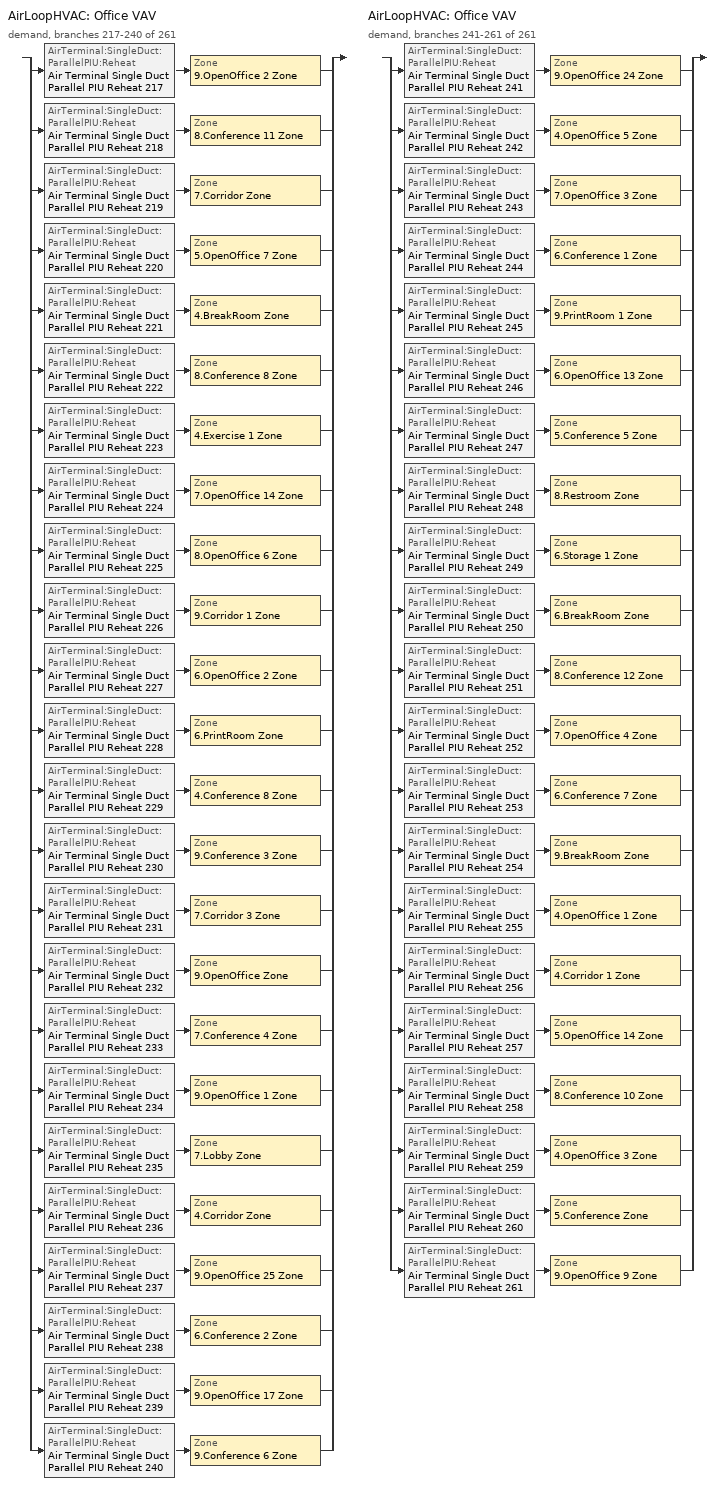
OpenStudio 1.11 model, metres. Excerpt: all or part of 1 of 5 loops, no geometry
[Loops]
AirLoopHVAC 'Office VAV'
 demand, branches 217-240 of 261: split
  | AirTerminal:SingleDuct:ParallelPIU:Reheat 'Air Terminal Single Duct Parallel PIU Reheat 217' > Zone '9.OpenOffice 2 Zone'
  | AirTerminal:SingleDuct:ParallelPIU:Reheat 'Air Terminal Single Duct Parallel PIU Reheat 218' > Zone '8.Conference 11 Zone'
  | AirTerminal:SingleDuct:ParallelPIU:Reheat 'Air Terminal Single Duct Parallel PIU Reheat 219' > Zone '7.Corridor Zone'
  | AirTerminal:SingleDuct:ParallelPIU:Reheat 'Air Terminal Single Duct Parallel PIU Reheat 220' > Zone '5.OpenOffice 7 Zone'
  | AirTerminal:SingleDuct:ParallelPIU:Reheat 'Air Terminal Single Duct Parallel PIU Reheat 221' > Zone '4.BreakRoom Zone'
  | AirTerminal:SingleDuct:ParallelPIU:Reheat 'Air Terminal Single Duct Parallel PIU Reheat 222' > Zone '8.Conference 8 Zone'
  | AirTerminal:SingleDuct:ParallelPIU:Reheat 'Air Terminal Single Duct Parallel PIU Reheat 223' > Zone '4.Exercise 1 Zone'
  | AirTerminal:SingleDuct:ParallelPIU:Reheat 'Air Terminal Single Duct Parallel PIU Reheat 224' > Zone '7.OpenOffice 14 Zone'
  | AirTerminal:SingleDuct:ParallelPIU:Reheat 'Air Terminal Single Duct Parallel PIU Reheat 225' > Zone '8.OpenOffice 6 Zone'
  | AirTerminal:SingleDuct:ParallelPIU:Reheat 'Air Terminal Single Duct Parallel PIU Reheat 226' > Zone '9.Corridor 1 Zone'
  | AirTerminal:SingleDuct:ParallelPIU:Reheat 'Air Terminal Single Duct Parallel PIU Reheat 227' > Zone '6.OpenOffice 2 Zone'
  | AirTerminal:SingleDuct:ParallelPIU:Reheat 'Air Terminal Single Duct Parallel PIU Reheat 228' > Zone '6.PrintRoom Zone'
  | AirTerminal:SingleDuct:ParallelPIU:Reheat 'Air Terminal Single Duct Parallel PIU Reheat 229' > Zone '4.Conference 8 Zone'
  | AirTerminal:SingleDuct:ParallelPIU:Reheat 'Air Terminal Single Duct Parallel PIU Reheat 230' > Zone '9.Conference 3 Zone'
  | AirTerminal:SingleDuct:ParallelPIU:Reheat 'Air Terminal Single Duct Parallel PIU Reheat 231' > Zone '7.Corridor 3 Zone'
  | AirTerminal:SingleDuct:ParallelPIU:Reheat 'Air Terminal Single Duct Parallel PIU Reheat 232' > Zone '9.OpenOffice Zone'
  | AirTerminal:SingleDuct:ParallelPIU:Reheat 'Air Terminal Single Duct Parallel PIU Reheat 233' > Zone '7.Conference 4 Zone'
  | AirTerminal:SingleDuct:ParallelPIU:Reheat 'Air Terminal Single Duct Parallel PIU Reheat 234' > Zone '9.OpenOffice 1 Zone'
  | AirTerminal:SingleDuct:ParallelPIU:Reheat 'Air Terminal Single Duct Parallel PIU Reheat 235' > Zone '7.Lobby Zone'
  | AirTerminal:SingleDuct:ParallelPIU:Reheat 'Air Terminal Single Duct Parallel PIU Reheat 236' > Zone '4.Corridor Zone'
  | AirTerminal:SingleDuct:ParallelPIU:Reheat 'Air Terminal Single Duct Parallel PIU Reheat 237' > Zone '9.OpenOffice 25 Zone'
  | AirTerminal:SingleDuct:ParallelPIU:Reheat 'Air Terminal Single Duct Parallel PIU Reheat 238' > Zone '6.Conference 2 Zone'
  | AirTerminal:SingleDuct:ParallelPIU:Reheat 'Air Terminal Single Duct Parallel PIU Reheat 239' > Zone '9.OpenOffice 17 Zone'
  | AirTerminal:SingleDuct:ParallelPIU:Reheat 'Air Terminal Single Duct Parallel PIU Reheat 240' > Zone '9.Conference 6 Zone'
AirLoopHVAC 'Office VAV'
 demand, branches 241-261 of 261: split
  | AirTerminal:SingleDuct:ParallelPIU:Reheat 'Air Terminal Single Duct Parallel PIU Reheat 241' > Zone '9.OpenOffice 24 Zone'
  | AirTerminal:SingleDuct:ParallelPIU:Reheat 'Air Terminal Single Duct Parallel PIU Reheat 242' > Zone '4.OpenOffice 5 Zone'
  | AirTerminal:SingleDuct:ParallelPIU:Reheat 'Air Terminal Single Duct Parallel PIU Reheat 243' > Zone '7.OpenOffice 3 Zone'
  | AirTerminal:SingleDuct:ParallelPIU:Reheat 'Air Terminal Single Duct Parallel PIU Reheat 244' > Zone '6.Conference 1 Zone'
  | AirTerminal:SingleDuct:ParallelPIU:Reheat 'Air Terminal Single Duct Parallel PIU Reheat 245' > Zone '9.PrintRoom 1 Zone'
  | AirTerminal:SingleDuct:ParallelPIU:Reheat 'Air Terminal Single Duct Parallel PIU Reheat 246' > Zone '6.OpenOffice 13 Zone'
  | AirTerminal:SingleDuct:ParallelPIU:Reheat 'Air Terminal Single Duct Parallel PIU Reheat 247' > Zone '5.Conference 5 Zone'
  | AirTerminal:SingleDuct:ParallelPIU:Reheat 'Air Terminal Single Duct Parallel PIU Reheat 248' > Zone '8.Restroom Zone'
  | AirTerminal:SingleDuct:ParallelPIU:Reheat 'Air Terminal Single Duct Parallel PIU Reheat 249' > Zone '6.Storage 1 Zone'
  | AirTerminal:SingleDuct:ParallelPIU:Reheat 'Air Terminal Single Duct Parallel PIU Reheat 250' > Zone '6.BreakRoom Zone'
  | AirTerminal:SingleDuct:ParallelPIU:Reheat 'Air Terminal Single Duct Parallel PIU Reheat 251' > Zone '8.Conference 12 Zone'
  | AirTerminal:SingleDuct:ParallelPIU:Reheat 'Air Terminal Single Duct Parallel PIU Reheat 252' > Zone '7.OpenOffice 4 Zone'
  | AirTerminal:SingleDuct:ParallelPIU:Reheat 'Air Terminal Single Duct Parallel PIU Reheat 253' > Zone '6.Conference 7 Zone'
  | AirTerminal:SingleDuct:ParallelPIU:Reheat 'Air Terminal Single Duct Parallel PIU Reheat 254' > Zone '9.BreakRoom Zone'
  | AirTerminal:SingleDuct:ParallelPIU:Reheat 'Air Terminal Single Duct Parallel PIU Reheat 255' > Zone '4.OpenOffice 1 Zone'
  | AirTerminal:SingleDuct:ParallelPIU:Reheat 'Air Terminal Single Duct Parallel PIU Reheat 256' > Zone '4.Corridor 1 Zone'
  | AirTerminal:SingleDuct:ParallelPIU:Reheat 'Air Terminal Single Duct Parallel PIU Reheat 257' > Zone '5.OpenOffice 14 Zone'
  | AirTerminal:SingleDuct:ParallelPIU:Reheat 'Air Terminal Single Duct Parallel PIU Reheat 258' > Zone '8.Conference 10 Zone'
  | AirTerminal:SingleDuct:ParallelPIU:Reheat 'Air Terminal Single Duct Parallel PIU Reheat 259' > Zone '4.OpenOffice 3 Zone'
  | AirTerminal:SingleDuct:ParallelPIU:Reheat 'Air Terminal Single Duct Parallel PIU Reheat 260' > Zone '5.Conference Zone'
  | AirTerminal:SingleDuct:ParallelPIU:Reheat 'Air Terminal Single Duct Parallel PIU Reheat 261' > Zone '9.OpenOffice 9 Zone'
[Sizing:Zone] Zone Cooling Design Supply Air Temperature Input Method=SupplyAirTemperature; Zone Cooling Design Supply Air Temperature {C}=14; Zone Cooling Design Supply Air Temperature Difference {deltaC}=11.11; Zone Heating Design Supply Air Temperature Input Method=SupplyAirTemperature; Zone Heating Design Supply Air Temperature {C}=40; Zone Heating Design Supply Air Temperature Difference {deltaC}=11.11; Zone Cooling Design Supply Air Humidity Ratio {kg-H2O/kg-air}=0.0085; Zone Heating Design Supply Air Humidity Ratio {kg-H2O/kg-air}=0.008; Cooling Design Air Flow Method=DesignDay; Heating Design Air Flow Method=DesignDay; Account for Dedicated Outdoor Air System=No; Dedicated Outdoor Air System Control Strategy=NeutralSupplyAir; Dedicated Outdoor Air Low Setpoint Temperature for Design {C}=Autosize; Dedicated Outdoor Air High Setpoint Temperature for Design {C}=Autosize
9.OpenOffice Zone; 7.Corridor Zone; 9.OpenOffice 1 Zone; 9.OpenOffice 2 Zone; 6.OpenOffice 2 Zone; 6.Conference 1 Zone; 5.Conference Zone; 7.OpenOffice 3 Zone; 4.Corridor Zone; 7.OpenOffice 4 Zone; 9.Conference 3 Zone; 4.OpenOffice 1 Zone; 4.Corridor 1 Zone; 9.OpenOffice 9 Zone; 8.OpenOffice 6 Zone; 9.BreakRoom Zone; 9.Corridor 1 Zone; 6.BreakRoom Zone; 6.Conference 2 Zone; 4.BreakRoom Zone; 4.OpenOffice 3 Zone; 5.Conference 5 Zone; 9.PrintRoom 1 Zone; 7.Lobby Zone; 4.OpenOffice 5 Zone; 6.OpenOffice 13 Zone; 5.OpenOffice 7 Zone; 4.Exercise 1 Zone; 7.Corridor 3 Zone; 9.OpenOffice 17 Zone; 8.Conference 8 Zone; 4.Conference 8 Zone; 7.OpenOffice 14 Zone; 6.Storage 1 Zone; 7.Conference 4 Zone; 6.Conference 7 Zone; 6.PrintRoom Zone; 9.Conference 6 Zone; 8.Restroom Zone; 8.Conference 10 Zone; 9.OpenOffice 24 Zone; 8.Conference 11 Zone; 5.OpenOffice 14 Zone; 9.OpenOffice 25 Zone; 8.Conference 12 Zone
[Zone equipment]
9.OpenOffice Zone: Air Terminal Single Duct Parallel PIU Reheat 232
7.Corridor Zone: Air Terminal Single Duct Parallel PIU Reheat 219
9.OpenOffice 1 Zone: Air Terminal Single Duct Parallel PIU Reheat 234
9.OpenOffice 2 Zone: Air Terminal Single Duct Parallel PIU Reheat 217
6.OpenOffice 2 Zone: Air Terminal Single Duct Parallel PIU Reheat 227
6.Conference 1 Zone: Air Terminal Single Duct Parallel PIU Reheat 244
5.Conference Zone: Air Terminal Single Duct Parallel PIU Reheat 260
7.OpenOffice 3 Zone: Air Terminal Single Duct Parallel PIU Reheat 243
4.Corridor Zone: Air Terminal Single Duct Parallel PIU Reheat 236
7.OpenOffice 4 Zone: Air Terminal Single Duct Parallel PIU Reheat 252
9.Conference 3 Zone: Air Terminal Single Duct Parallel PIU Reheat 230
4.OpenOffice 1 Zone: Air Terminal Single Duct Parallel PIU Reheat 255
4.Corridor 1 Zone: Air Terminal Single Duct Parallel PIU Reheat 256
9.OpenOffice 9 Zone: Air Terminal Single Duct Parallel PIU Reheat 261
8.OpenOffice 6 Zone: Air Terminal Single Duct Parallel PIU Reheat 225
9.BreakRoom Zone: Air Terminal Single Duct Parallel PIU Reheat 254
9.Corridor 1 Zone: Air Terminal Single Duct Parallel PIU Reheat 226
6.BreakRoom Zone: Air Terminal Single Duct Parallel PIU Reheat 250
6.Conference 2 Zone: Air Terminal Single Duct Parallel PIU Reheat 238
4.BreakRoom Zone: Air Terminal Single Duct Parallel PIU Reheat 221
4.OpenOffice 3 Zone: Air Terminal Single Duct Parallel PIU Reheat 259
5.Conference 5 Zone: Air Terminal Single Duct Parallel PIU Reheat 247
9.PrintRoom 1 Zone: Air Terminal Single Duct Parallel PIU Reheat 245
7.Lobby Zone: Air Terminal Single Duct Parallel PIU Reheat 235
4.OpenOffice 5 Zone: Air Terminal Single Duct Parallel PIU Reheat 242
6.OpenOffice 13 Zone: Air Terminal Single Duct Parallel PIU Reheat 246
5.OpenOffice 7 Zone: Air Terminal Single Duct Parallel PIU Reheat 220
4.Exercise 1 Zone: Air Terminal Single Duct Parallel PIU Reheat 223
7.Corridor 3 Zone: Air Terminal Single Duct Parallel PIU Reheat 231
9.OpenOffice 17 Zone: Air Terminal Single Duct Parallel PIU Reheat 239
8.Conference 8 Zone: Air Terminal Single Duct Parallel PIU Reheat 222
4.Conference 8 Zone: Air Terminal Single Duct Parallel PIU Reheat 229
7.OpenOffice 14 Zone: Air Terminal Single Duct Parallel PIU Reheat 224
6.Storage 1 Zone: Air Terminal Single Duct Parallel PIU Reheat 249
7.Conference 4 Zone: Air Terminal Single Duct Parallel PIU Reheat 233
6.Conference 7 Zone: Air Terminal Single Duct Parallel PIU Reheat 253
6.PrintRoom Zone: Air Terminal Single Duct Parallel PIU Reheat 228
9.Conference 6 Zone: Air Terminal Single Duct Parallel PIU Reheat 240
8.Restroom Zone: Air Terminal Single Duct Parallel PIU Reheat 248
8.Conference 10 Zone: Air Terminal Single Duct Parallel PIU Reheat 258
9.OpenOffice 24 Zone: Air Terminal Single Duct Parallel PIU Reheat 241
8.Conference 11 Zone: Air Terminal Single Duct Parallel PIU Reheat 218
5.OpenOffice 14 Zone: Air Terminal Single Duct Parallel PIU Reheat 257
9.OpenOffice 25 Zone: Air Terminal Single Duct Parallel PIU Reheat 237
8.Conference 12 Zone: Air Terminal Single Duct Parallel PIU Reheat 251
[Fan:ConstantVolume] Availability Schedule=Min OA Sch; Pressure Rise {Pa}=311.25; Maximum Flow Rate {m3/s}=AutoSize
Fan Constant Volume 267; Fan Constant Volume 268; Fan Constant Volume 269; Fan Constant Volume 270; Fan Constant Volume 271; Fan Constant Volume 272; Fan Constant Volume 273; Fan Constant Volume 274; Fan Constant Volume 275; Fan Constant Volume 276; Fan Constant Volume 277; Fan Constant Volume 278; Fan Constant Volume 279; Fan Constant Volume 280; Fan Constant Volume 281; Fan Constant Volume 282; Fan Constant Volume 283; Fan Constant Volume 284; Fan Constant Volume 285; Fan Constant Volume 286; Fan Constant Volume 287; Fan Constant Volume 288; Fan Constant Volume 289; Fan Constant Volume 290; Fan Constant Volume 291; Fan Constant Volume 292; Fan Constant Volume 293; Fan Constant Volume 294; Fan Constant Volume 295; Fan Constant Volume 296; Fan Constant Volume 297; Fan Constant Volume 298; Fan Constant Volume 299; Fan Constant Volume 300; Fan Constant Volume 301; Fan Constant Volume 302; Fan Constant Volume 303; Fan Constant Volume 304; Fan Constant Volume 305; Fan Constant Volume 306; Fan Constant Volume 307; Fan Constant Volume 308; Fan Constant Volume 309; Fan Constant Volume 310; Fan Constant Volume 311
[Coil:Heating:Electric] Availability Schedule=Always On Discrete
Coil Heating Electric 217; Coil Heating Electric 218; Coil Heating Electric 219; Coil Heating Electric 220; Coil Heating Electric 221; Coil Heating Electric 222; Coil Heating Electric 223; Coil Heating Electric 224; Coil Heating Electric 225; Coil Heating Electric 226; Coil Heating Electric 227; Coil Heating Electric 228; Coil Heating Electric 229; Coil Heating Electric 230; Coil Heating Electric 231; Coil Heating Electric 232; Coil Heating Electric 233; Coil Heating Electric 234; Coil Heating Electric 235; Coil Heating Electric 236; Coil Heating Electric 237; Coil Heating Electric 238; Coil Heating Electric 239; Coil Heating Electric 240; Coil Heating Electric 241; Coil Heating Electric 242; Coil Heating Electric 243; Coil Heating Electric 244; Coil Heating Electric 245; Coil Heating Electric 246; Coil Heating Electric 247; Coil Heating Electric 248; Coil Heating Electric 249; Coil Heating Electric 250; Coil Heating Electric 251; Coil Heating Electric 252; Coil Heating Electric 253; Coil Heating Electric 254; Coil Heating Electric 255; Coil Heating Electric 256; Coil Heating Electric 257; Coil Heating Electric 258; Coil Heating Electric 259; Coil Heating Electric 260; Coil Heating Electric 261
[AirTerminal:SingleDuct:ParallelPIU:Reheat] Availability Schedule=Always On Discrete; Maximum Primary Air Flow Rate {m3/s}=Autosize; Maximum Secondary Air Flow Rate {m3/s}=Autosize; Minimum Primary Air Flow Fraction=0.3; Fan On Flow Fraction=Autosize; Maximum Hot Water or Steam Flow Rate {m3/s}=Autosize; Minimum Hot Water or Steam Flow Rate {m3/s}=0; Convergence Tolerance=0.001
Name | Fan | Reheat Coil
Air Terminal Single Duct Parallel PIU Reheat 217 | Fan Constant Volume 267 | Coil Heating Electric 217
Air Terminal Single Duct Parallel PIU Reheat 218 | Fan Constant Volume 268 | Coil Heating Electric 218
Air Terminal Single Duct Parallel PIU Reheat 219 | Fan Constant Volume 269 | Coil Heating Electric 219
Air Terminal Single Duct Parallel PIU Reheat 220 | Fan Constant Volume 270 | Coil Heating Electric 220
Air Terminal Single Duct Parallel PIU Reheat 221 | Fan Constant Volume 271 | Coil Heating Electric 221
Air Terminal Single Duct Parallel PIU Reheat 222 | Fan Constant Volume 272 | Coil Heating Electric 222
Air Terminal Single Duct Parallel PIU Reheat 223 | Fan Constant Volume 273 | Coil Heating Electric 223
Air Terminal Single Duct Parallel PIU Reheat 224 | Fan Constant Volume 274 | Coil Heating Electric 224
Air Terminal Single Duct Parallel PIU Reheat 225 | Fan Constant Volume 275 | Coil Heating Electric 225
Air Terminal Single Duct Parallel PIU Reheat 226 | Fan Constant Volume 276 | Coil Heating Electric 226
Air Terminal Single Duct Parallel PIU Reheat 227 | Fan Constant Volume 277 | Coil Heating Electric 227
Air Terminal Single Duct Parallel PIU Reheat 228 | Fan Constant Volume 278 | Coil Heating Electric 228
Air Terminal Single Duct Parallel PIU Reheat 229 | Fan Constant Volume 279 | Coil Heating Electric 229
Air Terminal Single Duct Parallel PIU Reheat 230 | Fan Constant Volume 280 | Coil Heating Electric 230
Air Terminal Single Duct Parallel PIU Reheat 231 | Fan Constant Volume 281 | Coil Heating Electric 231
Air Terminal Single Duct Parallel PIU Reheat 232 | Fan Constant Volume 282 | Coil Heating Electric 232
Air Terminal Single Duct Parallel PIU Reheat 233 | Fan Constant Volume 283 | Coil Heating Electric 233
Air Terminal Single Duct Parallel PIU Reheat 234 | Fan Constant Volume 284 | Coil Heating Electric 234
Air Terminal Single Duct Parallel PIU Reheat 235 | Fan Constant Volume 285 | Coil Heating Electric 235
Air Terminal Single Duct Parallel PIU Reheat 236 | Fan Constant Volume 286 | Coil Heating Electric 236
Air Terminal Single Duct Parallel PIU Reheat 237 | Fan Constant Volume 287 | Coil Heating Electric 237
Air Terminal Single Duct Parallel PIU Reheat 238 | Fan Constant Volume 288 | Coil Heating Electric 238
Air Terminal Single Duct Parallel PIU Reheat 239 | Fan Constant Volume 289 | Coil Heating Electric 239
Air Terminal Single Duct Parallel PIU Reheat 240 | Fan Constant Volume 290 | Coil Heating Electric 240
Air Terminal Single Duct Parallel PIU Reheat 241 | Fan Constant Volume 291 | Coil Heating Electric 241
Air Terminal Single Duct Parallel PIU Reheat 242 | Fan Constant Volume 292 | Coil Heating Electric 242
Air Terminal Single Duct Parallel PIU Reheat 243 | Fan Constant Volume 293 | Coil Heating Electric 243
Air Terminal Single Duct Parallel PIU Reheat 244 | Fan Constant Volume 294 | Coil Heating Electric 244
Air Terminal Single Duct Parallel PIU Reheat 245 | Fan Constant Volume 295 | Coil Heating Electric 245
Air Terminal Single Duct Parallel PIU Reheat 246 | Fan Constant Volume 296 | Coil Heating Electric 246
Air Terminal Single Duct Parallel PIU Reheat 247 | Fan Constant Volume 297 | Coil Heating Electric 247
Air Terminal Single Duct Parallel PIU Reheat 248 | Fan Constant Volume 298 | Coil Heating Electric 248
Air Terminal Single Duct Parallel PIU Reheat 249 | Fan Constant Volume 299 | Coil Heating Electric 249
Air Terminal Single Duct Parallel PIU Reheat 250 | Fan Constant Volume 300 | Coil Heating Electric 250
Air Terminal Single Duct Parallel PIU Reheat 251 | Fan Constant Volume 301 | Coil Heating Electric 251
Air Terminal Single Duct Parallel PIU Reheat 252 | Fan Constant Volume 302 | Coil Heating Electric 252
Air Terminal Single Duct Parallel PIU Reheat 253 | Fan Constant Volume 303 | Coil Heating Electric 253
Air Terminal Single Duct Parallel PIU Reheat 254 | Fan Constant Volume 304 | Coil Heating Electric 254
Air Terminal Single Duct Parallel PIU Reheat 255 | Fan Constant Volume 305 | Coil Heating Electric 255
Air Terminal Single Duct Parallel PIU Reheat 256 | Fan Constant Volume 306 | Coil Heating Electric 256
Air Terminal Single Duct Parallel PIU Reheat 257 | Fan Constant Volume 307 | Coil Heating Electric 257
Air Terminal Single Duct Parallel PIU Reheat 258 | Fan Constant Volume 308 | Coil Heating Electric 258
Air Terminal Single Duct Parallel PIU Reheat 259 | Fan Constant Volume 309 | Coil Heating Electric 259
Air Terminal Single Duct Parallel PIU Reheat 260 | Fan Constant Volume 310 | Coil Heating Electric 260
Air Terminal Single Duct Parallel PIU Reheat 261 | Fan Constant Volume 311 | Coil Heating Electric 261
[Schedule:Ruleset]
Min OA Sch: Default Day Schedule=Schedule Day 1
[Schedule:Day]
Schedule Day 1: 6, 0, 0, 18, 0, 1, 24, 0, 0
[Schedule:Constant]
Always On Discrete: Value=1
